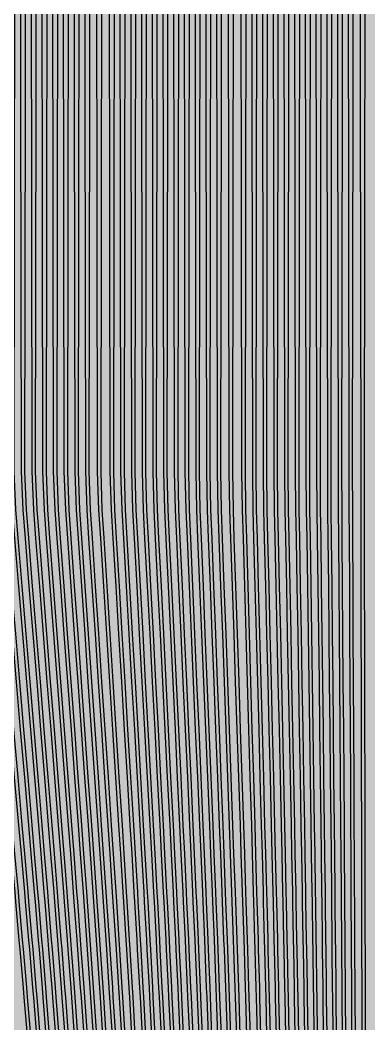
# Model space of a CAD drawing. Header units: metres. Extents: x -7220 to 10980, y -29667 to 1833.
# Drawn here: x 1653 to 1880, y -16541 to -15885 of the extents above; entities that cross this region are included whole.
import ezdxf

# ---------------------------------------------------------------- set-up
doc = ezdxf.new("R2010")
doc.units = ezdxf.units.M
doc.layers.add('Metal1', color=4, linetype='CONTINUOUS')
doc.layers.add('Polyimide', color=7, linetype='CONTINUOUS')

msp = doc.modelspace()

# ---------------------------------------------------------------- hatches: boundary and pattern name
at = {"layer": 'Polyimide'}
msp.add_hatch(color=7, dxfattribs=at).paths.add_polyline_path([(4099.45, -13861.55), (4142.64, -14152.77), (4214.18, -14438.35), (4313.36, -14715.55), (4439.24, -14981.69), (4590.59, -15234.21), (4765.97, -15470.68), (4963.68, -15688.82), (5181.82, -15886.53), (5418.29, -16061.91), (5670.81, -16213.26), (5936.95, -16339.14), (6214.15, -16438.32), (6499.73, -16509.85), (6790.95, -16553.05), (7085, -16567.5), (9980.38, -16567.5), (10058.79, -16571.35), (10136.45, -16582.87), (10212.6, -16601.95), (10286.52, -16628.4), (10357.49, -16661.96), (10424.83, -16702.32), (10487.89, -16749.09), (10546.06, -16801.81), (10598.78, -16859.98), (10645.55, -16923.04), (10685.91, -16990.38), (10719.48, -17061.35), (10745.93, -17135.27), (10765, -17211.43), (10776.52, -17289.08), (10780.38, -17367.5), (10780.38, -21957.3), (10741.61, -22012.91), (10705.97, -22070.59), (10673.58, -22130.14), (10644.53, -22191.39), (10618.92, -22254.16), (10596.82, -22318.25), (10578.3, -22383.46), (10563.41, -22449.6), (10552.21, -22516.46), (10544.72, -22583.84), (10540.97, -22651.53), (10540.97, -22719.32), (10544.72, -22787.01), (10552.21, -22854.38), (10563.41, -22921.24), (10578.3, -22987.38), (10596.82, -23052.6), (10618.92, -23116.68), (10644.53, -23179.45), (10673.58, -23240.71), (10705.97, -23300.26), (10741.61, -23357.93), (10780.38, -23413.54), (10780.38, -28667.5), (10776.52, -28745.91), (10765, -28823.57), (10745.93, -28899.73), (10719.48, -28973.65), (10685.91, -29044.62), (10645.55, -29111.96), (10598.78, -29175.01), (10546.06, -29233.19), (10487.89, -29285.91), (10424.83, -29332.68), (10357.49, -29373.04), (10286.52, -29406.6), (10212.6, -29433.05), (10136.45, -29452.13), (10058.79, -29463.65), (9980.38, -29467.5), (-6219.63, -29467.5), (-6298.04, -29463.65), (-6375.7, -29452.13), (-6451.85, -29433.05), (-6525.77, -29406.6), (-6596.74, -29373.04), (-6664.08, -29332.68), (-6727.14, -29285.91), (-6785.31, -29233.19), (-6838.03, -29175.01), (-6884.8, -29111.96), (-6925.16, -29044.62), (-6958.73, -28973.65), (-6985.18, -28899.73), (-7004.25, -28823.57), (-7015.77, -28745.91), (-7019.63, -28667.5), (-7019.63, -23426.32), (-6979.36, -23370.07), (-6942.33, -23311.63), (-6908.66, -23251.2), (-6878.45, -23188.96), (-6851.81, -23125.12), (-6828.81, -23059.88), (-6809.53, -22993.44), (-6794.04, -22926.02), (-6782.37, -22857.83), (-6774.57, -22789.09), (-6770.67, -22720.02), (-6770.67, -22650.84), (-6774.57, -22581.77), (-6782.37, -22513.03), (-6794.04, -22444.84), (-6809.53, -22377.42), (-6828.81, -22310.98), (-6851.81, -22245.74), (-6878.45, -22181.89), (-6908.66, -22119.66), (-6942.33, -22059.22), (-6979.36, -22000.79), (-7019.63, -21944.54), (-7019.63, -17367.5), (-7015.77, -17289.08), (-7004.25, -17211.43), (-6985.18, -17135.27), (-6958.73, -17061.35), (-6925.16, -16990.38), (-6884.8, -16923.04), (-6838.03, -16859.98), (-6785.31, -16801.81), (-6727.14, -16749.09), (-6664.08, -16702.32), (-6596.74, -16661.96), (-6525.77, -16628.4), (-6451.85, -16601.95), (-6375.7, -16582.87), (-6298.04, -16571.35), (-6219.63, -16567.5), (-3314, -16567.5), (-3019.95, -16553.05), (-2728.73, -16509.85), (-2443.15, -16438.32), (-2165.95, -16339.14), (-1899.81, -16213.26), (-1647.29, -16061.91), (-1410.82, -15886.53), (-1192.68, -15688.82), (-994.97, -15470.68), (-819.59, -15234.21), (-668.24, -14981.69), (-542.36, -14715.55), (-443.18, -14438.35), (-371.64, -14152.77), (-328.45, -13861.55), (-314, -13567.5), (-314, -13373.48), (-317.45, -13328.11), (-327.72, -13283.78), (-344.58, -13241.52), (-367.63, -13202.3), (-396.35, -13167.01), (-430.08, -13136.47), (-468.03, -13111.38), (-509.35, -13092.32), (-509.35, -13092.32), (-578.18, -13061.27), (-642.2, -13021.24), (-700.26, -12972.96), (-751.3, -12917.31), (-794.39, -12855.3), (-828.74, -12788.06), (-853.73, -12716.8), (-868.91, -12642.84), (-874, -12567.5), (-868.91, -12492.16), (-853.73, -12418.19), (-828.74, -12346.94), (-794.39, -12279.7), (-751.3, -12217.69), (-700.26, -12162.04), (-642.2, -12113.76), (-578.18, -12073.73), (-509.35, -12042.68), (-509.35, -12042.68), (-468.03, -12023.62), (-430.08, -11998.53), (-396.35, -11967.99), (-367.63, -11932.7), (-344.58, -11893.47), (-327.72, -11851.21), (-317.45, -11806.89), (-314, -11761.52), (-314, -11074.31), (-317.45, -11028.94), (-327.72, -10984.62), (-344.58, -10942.36), (-367.63, -10903.13), (-396.35, -10867.84), (-430.08, -10837.3), (-468.03, -10812.21), (-509.35, -10793.16), (-509.35, -10793.16), (-578.18, -10762.1), (-642.2, -10722.07), (-700.26, -10673.8), (-751.3, -10618.15), (-794.39, -10556.13), (-828.74, -10488.89), (-853.73, -10417.64), (-868.91, -10343.67), (-874, -10268.33), (-868.91, -10192.99), (-853.73, -10119.03), (-828.74, -10047.77), (-794.39, -9980.53), (-751.3, -9918.52), (-700.26, -9862.87), (-642.2, -9814.59), (-578.18, -9774.56), (-509.35, -9743.51), (-509.35, -9743.51), (-468.03, -9724.45), (-430.08, -9699.36), (-396.35, -9668.82), (-367.63, -9633.53), (-344.58, -9594.31), (-327.72, -9552.05), (-317.45, -9507.72), (-314, -9462.35), (-314, -8775.14), (-317.45, -8729.78), (-327.72, -8685.45), (-344.58, -8643.19), (-367.63, -8603.96), (-396.35, -8568.68), (-430.08, -8538.14), (-468.03, -8513.05), (-509.35, -8493.99), (-509.35, -8493.99), (-578.18, -8462.94), (-642.2, -8422.91), (-700.26, -8374.63), (-751.3, -8318.98), (-794.39, -8256.97), (-828.74, -8189.73), (-853.73, -8118.47), (-868.91, -8044.5), (-874, -7969.17), (-868.91, -7893.83), (-853.73, -7819.86), (-828.74, -7748.61), (-794.39, -7681.36), (-751.3, -7619.35), (-700.26, -7563.7), (-642.2, -7515.42), (-578.18, -7475.4), (-509.35, -7444.34), (-509.35, -7444.34), (-468.03, -7425.28), (-430.08, -7400.2), (-396.35, -7369.66), (-367.63, -7334.37), (-344.58, -7295.14), (-327.72, -7252.88), (-317.45, -7208.56), (-314, -7163.19), (-314, -6475.98), (-317.45, -6430.61), (-327.72, -6386.29), (-344.58, -6344.02), (-367.63, -6304.8), (-396.35, -6269.51), (-430.08, -6238.97), (-468.03, -6213.88), (-509.35, -6194.82), (-509.35, -6194.82), (-578.18, -6163.77), (-642.2, -6123.74), (-700.26, -6075.46), (-751.3, -6019.81), (-794.39, -5957.8), (-828.74, -5890.56), (-853.73, -5819.31), (-868.91, -5745.34), (-874, -5670), (-868.91, -5594.66), (-853.73, -5520.69), (-828.74, -5449.44), (-794.39, -5382.2), (-751.3, -5320.19), (-700.26, -5264.54), (-642.2, -5216.26), (-578.18, -5176.23), (-509.35, -5145.18), (-509.35, -5145.18), (-468.03, -5126.12), (-430.08, -5101.03), (-396.35, -5070.49), (-367.63, -5035.2), (-344.58, -4995.98), (-327.72, -4953.71), (-317.45, -4909.39), (-314, -4864.02), (-314, 380), (-314, 1532.5), (-269, 1532.5), (-268.78, 1525.63), (-268.1, 1518.79), (-266.98, 1512.02), (-265.42, 1505.32), (-263.43, 1498.75), (-261.01, 1492.32), (-258.17, 1486.06), (-254.93, 1480), (-251.3, 1474.17), (-247.3, 1468.58), (-242.94, 1463.27), (-238.25, 1458.25), (-233.23, 1453.56), (-227.92, 1449.2), (-222.33, 1445.2), (-216.5, 1441.57), (-210.44, 1438.33), (-204.18, 1435.49), (-197.75, 1433.07), (-191.18, 1431.08), (-184.48, 1429.52), (-177.71, 1428.4), (-170.87, 1427.72), (-164, 1427.5), (-157.13, 1427.72), (-150.29, 1428.4), (-143.52, 1429.52), (-136.82, 1431.08), (-130.25, 1433.07), (-123.82, 1435.49), (-117.56, 1438.33), (-111.5, 1441.57), (-105.67, 1445.2), (-100.08, 1449.2), (-94.77, 1453.56), (-89.75, 1458.25), (-85.06, 1463.27), (-80.7, 1468.58), (-76.7, 1474.17), (-73.07, 1480), (-69.83, 1486.06), (-66.99, 1492.32), (-64.57, 1498.75), (-62.58, 1505.32), (-61.02, 1512.02), (-59.9, 1518.79), (-59.22, 1525.63), (-59, 1532.5), (1786, 1532.5), (3835, 1532.5), (3835.21, 1539.04), (3835.86, 1545.55), (3836.92, 1552.01), (3838.41, 1558.38), (3840.31, 1564.64), (3842.61, 1570.77), (3845.31, 1576.73), (3848.4, 1582.5), (3851.85, 1588.06), (3855.66, 1593.38), (3859.82, 1598.43), (3864.29, 1603.21), (3869.07, 1607.68), (3874.12, 1611.84), (3879.44, 1615.65), (3885, 1619.1), (3890.77, 1622.19), (3896.73, 1624.89), (3902.86, 1627.19), (3909.12, 1629.09), (3915.49, 1630.58), (3921.95, 1631.64), (3928.46, 1632.29), (3935, 1632.5), (3941.54, 1632.29), (3948.05, 1631.64), (3954.51, 1630.58), (3960.88, 1629.09), (3967.14, 1627.19), (3973.27, 1624.89), (3979.23, 1622.19), (3985, 1619.1), (3990.56, 1615.65), (3995.88, 1611.84), (4000.93, 1607.68), (4005.71, 1603.21), (4010.18, 1598.43), (4014.34, 1593.38), (4018.15, 1588.06), (4021.6, 1582.5), (4024.69, 1576.73), (4027.39, 1570.77), (4029.69, 1564.64), (4031.59, 1558.38), (4033.08, 1552.01), (4034.14, 1545.55), (4034.79, 1539.04), (4035, 1532.5), (4085, 1532.5), (4085, 380), (4085, 330), (4085, -4864.02), (4088.45, -4909.39), (4098.72, -4953.71), (4115.58, -4995.98), (4138.63, -5035.2), (4167.35, -5070.49), (4201.08, -5101.03), (4239.03, -5126.12), (4280.35, -5145.18), (4280.35, -5145.18), (4349.18, -5176.23), (4413.2, -5216.26), (4471.26, -5264.54), (4522.3, -5320.19), (4565.39, -5382.2), (4599.74, -5449.44), (4624.73, -5520.69), (4639.91, -5594.66), (4645, -5670), (4639.91, -5745.34), (4624.73, -5819.31), (4599.74, -5890.56), (4565.39, -5957.8), (4522.3, -6019.81), (4471.26, -6075.46), (4413.2, -6123.74), (4349.18, -6163.77), (4280.35, -6194.82), (4239.03, -6213.88), (4201.08, -6238.97), (4167.35, -6269.51), (4138.63, -6304.8), (4115.58, -6344.02), (4098.72, -6386.29), (4088.45, -6430.61), (4085, -6475.98), (4085, -13567.5), (4099.45, -13861.55)])

# ---------------------------------------------------------------- linework, layer by layer
at = {"layer": 'Metal1'}
for points in [[(1657.35, -16548.35), (1655.27, -16523.36), (1654.74, -16517.11), (1652.59, -16492.12), (1652.05, -16485.88), (1649.83, -16460.89), (1649.27, -16454.64), (1647.01, -16429.64), (1645.31, -16410.9), (1642.48, -16379.66), (1639.65, -16348.42), (1636.82, -16317.18), (1633.99, -16285.94), (1631.16, -16254.69), (1628.33, -16223.45), (1626.63, -16204.69), (1625.48, -16179.6), (1624.75, -15692.12)], [(1628.25, -15692.12), (1627.52, -16179.55), (1628.63, -16204.55), (1630.33, -16223.27), (1633.16, -16254.51), (1635.99, -16285.76), (1638.82, -16317), (1641.65, -16348.24), (1644.48, -16379.48), (1647.31, -16410.72), (1649, -16429.46), (1651.26, -16454.46), (1651.82, -16460.71), (1654.04, -16485.7), (1654.58, -16491.95), (1656.73, -16516.94), (1657.26, -16523.2), (1659.34, -16548.19)], [(1663.51, -16548.35), (1661.49, -16523.36), (1660.97, -16517.11), (1658.88, -16492.12), (1658.35, -16485.87), (1656.19, -16460.88), (1655.65, -16454.63), (1653.45, -16429.64), (1651.79, -16410.9), (1649.04, -16379.66), (1646.28, -16348.42), (1643.53, -16317.17), (1640.77, -16285.93), (1638.02, -16254.69), (1635.26, -16223.45), (1633.6, -16204.69), (1632.48, -16179.6), (1631.75, -15692.12)], [(1635.25, -15692.12), (1634.52, -16179.56), (1635.6, -16204.55), (1637.25, -16223.28), (1640.01, -16254.52), (1642.76, -16285.76), (1645.52, -16317), (1648.28, -16348.24), (1651.03, -16379.48), (1653.79, -16410.72), (1655.44, -16429.47), (1657.64, -16454.46), (1658.19, -16460.71), (1660.34, -16485.7), (1660.88, -16491.95), (1662.97, -16516.95), (1663.48, -16523.2), (1665.51, -16548.19)], [(1669.68, -16548.35), (1667.71, -16523.36), (1667.21, -16517.11), (1665.17, -16492.12), (1664.66, -16485.87), (1662.56, -16460.88), (1662.02, -16454.63), (1659.88, -16429.64), (1658.28, -16410.89), (1655.59, -16379.65), (1652.91, -16348.41), (1650.23, -16317.17), (1647.55, -16285.93), (1644.87, -16254.69), (1642.19, -16223.45), (1640.57, -16204.68), (1639.48, -16179.6), (1638.75, -15692.12)], [(1642.25, -15692.12), (1641.52, -16179.56), (1642.57, -16204.56), (1644.18, -16223.28), (1646.86, -16254.52), (1649.54, -16285.76), (1652.22, -16317), (1654.9, -16348.24), (1657.59, -16379.48), (1660.27, -16410.72), (1661.88, -16429.47), (1664.02, -16454.46), (1664.55, -16460.71), (1666.65, -16485.7), (1667.17, -16491.96), (1669.2, -16516.95), (1669.7, -16523.2), (1671.67, -16548.19)], [(1675.85, -16548.35), (1673.93, -16523.36), (1673.44, -16517.11), (1671.46, -16492.12), (1670.96, -16485.87), (1668.92, -16460.88), (1668.4, -16454.63), (1666.32, -16429.64), (1664.76, -16410.89), (1662.15, -16379.65), (1659.54, -16348.41), (1656.93, -16317.17), (1654.33, -16285.93), (1651.72, -16254.69), (1649.11, -16223.45), (1647.54, -16204.68), (1646.48, -16179.6), (1645.75, -15692.12)], [(1649.25, -15692.12), (1648.52, -16179.56), (1649.54, -16204.56), (1651.1, -16223.28), (1653.71, -16254.52), (1656.32, -16285.76), (1658.93, -16317), (1661.53, -16348.24), (1664.14, -16379.49), (1666.75, -16410.73), (1668.31, -16429.47), (1670.39, -16454.46), (1670.91, -16460.72), (1672.95, -16485.71), (1673.46, -16491.96), (1675.44, -16516.95), (1675.92, -16523.2), (1677.84, -16548.19)], [(1682.01, -16548.34), (1680.15, -16523.35), (1679.68, -16517.1), (1677.75, -16492.12), (1677.27, -16485.87), (1675.28, -16460.88), (1674.78, -16454.63), (1672.76, -16429.64), (1671.24, -16410.89), (1668.7, -16379.65), (1666.17, -16348.41), (1663.64, -16317.17), (1661.1, -16285.93), (1658.57, -16254.69), (1656.04, -16223.44), (1654.52, -16204.68), (1653.48, -16179.61), (1652.75, -15692.12)], [(1656.25, -15692.12), (1655.52, -16179.56), (1656.51, -16204.56), (1658.03, -16223.28), (1660.56, -16254.52), (1663.1, -16285.76), (1665.63, -16317.01), (1668.16, -16348.25), (1670.7, -16379.49), (1673.23, -16410.73), (1674.75, -16429.47), (1676.77, -16454.47), (1677.28, -16460.72), (1679.26, -16485.71), (1679.75, -16491.96), (1681.67, -16516.95), (1682.14, -16523.2), (1684.01, -16548.2)], [(1688.18, -16548.34), (1686.37, -16523.35), (1685.91, -16517.1), (1684.04, -16492.11), (1683.57, -16485.86), (1681.64, -16460.87), (1681.16, -16454.62), (1679.19, -16429.63), (1677.72, -16410.89), (1675.26, -16379.65), (1672.8, -16348.41), (1670.34, -16317.17), (1667.88, -16285.92), (1665.42, -16254.68), (1662.96, -16223.44), (1661.49, -16204.68), (1660.48, -16179.61), (1659.75, -15692.12)], [(1663.25, -15692.12), (1662.52, -16179.57), (1663.48, -16204.56), (1664.96, -16223.29), (1667.42, -16254.53), (1669.88, -16285.77), (1672.33, -16317.01), (1674.79, -16348.25), (1677.25, -16379.49), (1679.71, -16410.73), (1681.19, -16429.48), (1683.15, -16454.47), (1683.64, -16460.72), (1685.56, -16485.71), (1686.04, -16491.96), (1687.91, -16516.95), (1688.37, -16523.21), (1690.17, -16548.2)], [(1694.34, -16548.34), (1692.59, -16523.35), (1692.15, -16517.1), (1690.33, -16492.11), (1689.87, -16485.86), (1688.01, -16460.87), (1687.53, -16454.62), (1685.63, -16429.63), (1684.2, -16410.89), (1681.81, -16379.64), (1679.43, -16348.4), (1677.04, -16317.16), (1674.66, -16285.92), (1672.27, -16254.68), (1669.89, -16223.44), (1668.46, -16204.68), (1667.48, -16179.61), (1666.75, -15692.12)], [(1670.25, -15692.12), (1669.52, -16179.57), (1670.45, -16204.56), (1671.88, -16223.29), (1674.27, -16254.53), (1676.65, -16285.77), (1679.04, -16317.01), (1681.42, -16348.25), (1683.81, -16379.49), (1686.19, -16410.73), (1687.63, -16429.48), (1689.53, -16454.47), (1690, -16460.72), (1691.87, -16485.71), (1692.33, -16491.96), (1694.14, -16516.96), (1694.59, -16523.21), (1696.34, -16548.2)], [(1700.51, -16548.34), (1698.81, -16523.35), (1698.38, -16517.1), (1696.63, -16492.11), (1696.18, -16485.86), (1694.37, -16460.87), (1693.91, -16454.62), (1692.07, -16429.63), (1690.68, -16410.88), (1688.37, -16379.64), (1686.06, -16348.4), (1683.75, -16317.16), (1681.44, -16285.92), (1679.13, -16254.68), (1676.81, -16223.44), (1675.43, -16204.67), (1674.48, -16179.61), (1673.75, -15692.12)], [(1677.25, -15692.12), (1676.52, -16179.57), (1677.42, -16204.56), (1678.81, -16223.29), (1681.12, -16254.53), (1683.43, -16285.77), (1685.74, -16317.01), (1688.05, -16348.25), (1690.36, -16379.49), (1692.68, -16410.74), (1694.06, -16429.48), (1695.91, -16454.47), (1696.36, -16460.72), (1698.17, -16485.72), (1698.62, -16491.97), (1700.38, -16516.96), (1700.81, -16523.21), (1702.51, -16548.2)], [(1706.68, -16548.33), (1705.03, -16523.34), (1704.61, -16517.1), (1702.92, -16492.11), (1702.48, -16485.86), (1700.73, -16460.87), (1700.29, -16454.62), (1698.5, -16429.63), (1697.16, -16410.88), (1694.92, -16379.64), (1692.69, -16348.4), (1690.45, -16317.16), (1688.21, -16285.92), (1685.98, -16254.68), (1683.74, -16223.44), (1682.4, -16204.67), (1681.48, -16179.61), (1680.75, -15692.12)], [(1684.25, -15692.12), (1683.52, -16179.58), (1684.39, -16204.57), (1685.73, -16223.29), (1687.97, -16254.53), (1690.21, -16285.77), (1692.45, -16317.02), (1694.68, -16348.26), (1696.92, -16379.5), (1699.16, -16410.74), (1700.5, -16429.48), (1702.28, -16454.48), (1702.73, -16460.73), (1704.48, -16485.72), (1704.91, -16491.97), (1706.61, -16516.96), (1707.03, -16523.21), (1708.67, -16548.2)], [(1712.84, -16548.33), (1711.25, -16523.34), (1710.85, -16517.09), (1709.21, -16492.1), (1708.79, -16485.85), (1707.1, -16460.86), (1706.67, -16454.62), (1704.94, -16429.62), (1703.64, -16410.88), (1701.48, -16379.64), (1699.32, -16348.4), (1697.15, -16317.16), (1694.99, -16285.91), (1692.83, -16254.67), (1690.67, -16223.43), (1689.37, -16204.67), (1688.48, -16179.61), (1687.75, -15692.12)], [(1691.25, -15692.12), (1690.52, -16179.58), (1691.36, -16204.57), (1692.66, -16223.29), (1694.82, -16254.54), (1696.99, -16285.78), (1699.15, -16317.02), (1701.31, -16348.26), (1703.48, -16379.5), (1705.64, -16410.74), (1706.94, -16429.49), (1708.66, -16454.48), (1709.09, -16460.73), (1710.78, -16485.72), (1711.2, -16491.97), (1712.84, -16516.96), (1713.25, -16523.21), (1714.84, -16548.21)], [(1719.01, -16548.33), (1717.47, -16523.34), (1717.08, -16517.09), (1715.5, -16492.1), (1715.09, -16485.85), (1713.46, -16460.86), (1713.04, -16454.61), (1711.38, -16429.62), (1710.12, -16410.88), (1708.04, -16379.64), (1705.95, -16348.39), (1703.86, -16317.15), (1701.77, -16285.91), (1699.68, -16254.67), (1697.59, -16223.43), (1696.34, -16204.67), (1695.48, -16179.62), (1694.75, -15692.12)], [(1698.25, -15692.12), (1697.52, -16179.58), (1698.33, -16204.57), (1699.59, -16223.3), (1701.68, -16254.54), (1703.76, -16285.78), (1705.85, -16317.02), (1707.94, -16348.26), (1710.03, -16379.5), (1712.12, -16410.74), (1713.37, -16429.49), (1715.04, -16454.48), (1715.45, -16460.73), (1717.09, -16485.72), (1717.49, -16491.97), (1719.08, -16516.97), (1719.47, -16523.22), (1721, -16548.21)], [(1725.61, -16548.33), (1724.15, -16523.34), (1723.78, -16517.09), (1722.27, -16492.1), (1721.89, -16485.85), (1720.33, -16460.86), (1719.94, -16454.61), (1718.35, -16429.62), (1717.16, -16410.87), (1715.17, -16379.63), (1713.19, -16348.39), (1711.2, -16317.15), (1709.21, -16285.91), (1707.23, -16254.67), (1705.24, -16223.43), (1704.05, -16204.67), (1703.23, -16179.62), (1702.5, -15692.12)], [(1706, -15692.12), (1705.27, -16179.59), (1706.04, -16204.57), (1707.23, -16223.3), (1709.22, -16254.54), (1711.21, -16285.78), (1713.2, -16317.02), (1715.18, -16348.26), (1717.17, -16379.5), (1719.16, -16410.75), (1720.35, -16429.49), (1721.93, -16454.48), (1722.33, -16460.73), (1723.88, -16485.73), (1724.27, -16491.98), (1725.78, -16516.97), (1726.15, -16523.22), (1727.61, -16548.21)], [(1732.51, -16548.32), (1731.13, -16523.33), (1730.79, -16517.08), (1729.37, -16492.09), (1729.01, -16485.85), (1727.55, -16460.85), (1727.18, -16454.61), (1725.69, -16429.61), (1724.57, -16410.87), (1722.7, -16379.63), (1720.83, -16348.39), (1718.97, -16317.15), (1717.1, -16285.91), (1715.23, -16254.66), (1713.37, -16223.42), (1712.25, -16204.66), (1711.48, -16179.62), (1710.75, -15692.12)], [(1714.25, -15692.12), (1713.52, -16179.59), (1714.25, -16204.57), (1715.36, -16223.3), (1717.23, -16254.55), (1719.1, -16285.79), (1720.96, -16317.03), (1722.83, -16348.27), (1724.7, -16379.51), (1726.56, -16410.75), (1727.68, -16429.49), (1729.17, -16454.49), (1729.54, -16460.74), (1731, -16485.73), (1731.37, -16491.98), (1732.78, -16516.97), (1733.13, -16523.22), (1734.5, -16548.21)], [(1738.67, -16548.32), (1737.35, -16523.33), (1737.02, -16517.08), (1735.66, -16492.09), (1735.31, -16485.84), (1733.91, -16460.85), (1733.55, -16454.6), (1732.12, -16429.61), (1731.05, -16410.87), (1729.26, -16379.63), (1727.46, -16348.38), (1725.67, -16317.14), (1723.88, -16285.9), (1722.09, -16254.66), (1720.29, -16223.42), (1719.22, -16204.66), (1718.48, -16179.62), (1717.75, -15692.12)], [(1721.25, -15692.12), (1720.52, -16179.59), (1721.22, -16204.58), (1722.29, -16223.31), (1724.08, -16254.55), (1725.88, -16285.79), (1727.67, -16317.03), (1729.46, -16348.27), (1731.25, -16379.51), (1733.05, -16410.75), (1734.12, -16429.5), (1735.55, -16454.49), (1735.91, -16460.74), (1737.31, -16485.73), (1737.66, -16491.98), (1739.02, -16516.97), (1739.35, -16523.22), (1740.67, -16548.22)], [(1744.84, -16548.32), (1743.57, -16523.33), (1743.25, -16517.08), (1741.95, -16492.09), (1741.62, -16485.84), (1740.27, -16460.85), (1739.93, -16454.6), (1738.56, -16429.61), (1737.53, -16410.86), (1735.81, -16379.62), (1734.09, -16348.38), (1732.37, -16317.14), (1730.66, -16285.9), (1728.94, -16254.66), (1727.22, -16223.42), (1726.19, -16204.66), (1725.48, -16179.62), (1724.75, -15692.12)], [(1728.25, -15692.12), (1727.52, -16179.59), (1728.19, -16204.58), (1729.22, -16223.31), (1730.94, -16254.55), (1732.65, -16285.79), (1734.37, -16317.03), (1736.09, -16348.27), (1737.81, -16379.51), (1739.53, -16410.75), (1740.56, -16429.5), (1741.93, -16454.49), (1742.27, -16460.74), (1743.62, -16485.73), (1743.95, -16491.98), (1745.25, -16516.98), (1745.57, -16523.23), (1746.84, -16548.22)], [(1751, -16548.32), (1749.8, -16523.33), (1749.49, -16517.08), (1748.24, -16492.09), (1747.92, -16485.84), (1746.64, -16460.85), (1746.31, -16454.6), (1745, -16429.61), (1744.01, -16410.86), (1742.37, -16379.62), (1740.72, -16348.38), (1739.08, -16317.14), (1737.43, -16285.9), (1735.79, -16254.66), (1734.15, -16223.42), (1733.16, -16204.66), (1732.48, -16179.62), (1731.75, -15692.12)], [(1735.25, -15692.12), (1734.52, -16179.6), (1735.16, -16204.58), (1736.14, -16223.31), (1737.79, -16254.55), (1739.43, -16285.79), (1741.08, -16317.03), (1742.72, -16348.27), (1744.36, -16379.52), (1746.01, -16410.76), (1746.99, -16429.5), (1748.31, -16454.49), (1748.63, -16460.74), (1749.92, -16485.74), (1750.24, -16491.99), (1751.49, -16516.98), (1751.79, -16523.23), (1753, -16548.22)], [(1757.17, -16548.32), (1756.02, -16523.32), (1755.72, -16517.08), (1754.53, -16492.08), (1754.23, -16485.84), (1753, -16460.85), (1752.69, -16454.6), (1751.43, -16429.6), (1750.49, -16410.86), (1748.92, -16379.62), (1747.35, -16348.38), (1745.78, -16317.14), (1744.21, -16285.9), (1742.64, -16254.65), (1741.07, -16223.41), (1740.13, -16204.66), (1739.48, -16179.62), (1738.75, -15692.12)], [(1742.25, -15692.12), (1741.52, -16179.6), (1742.13, -16204.58), (1743.07, -16223.31), (1744.64, -16254.55), (1746.21, -16285.8), (1747.78, -16317.04), (1749.35, -16348.28), (1750.92, -16379.52), (1752.49, -16410.76), (1753.43, -16429.5), (1754.68, -16454.5), (1755, -16460.75), (1756.23, -16485.74), (1756.53, -16491.99), (1757.72, -16516.98), (1758.01, -16523.23), (1759.17, -16548.22)], [(1763.34, -16548.31), (1762.24, -16523.32), (1761.96, -16517.07), (1760.82, -16492.08), (1760.53, -16485.83), (1759.36, -16460.84), (1759.06, -16454.59), (1757.87, -16429.6), (1756.97, -16410.86), (1755.48, -16379.62), (1753.98, -16348.38), (1752.49, -16317.13), (1750.99, -16285.89), (1749.49, -16254.65), (1748, -16223.41), (1747.1, -16204.66), (1746.48, -16179.62), (1745.75, -15692.12)], [(1749.25, -15692.12), (1748.52, -16179.6), (1749.1, -16204.58), (1749.99, -16223.32), (1751.49, -16254.56), (1752.99, -16285.8), (1754.48, -16317.04), (1755.98, -16348.28), (1757.47, -16379.52), (1758.97, -16410.76), (1759.87, -16429.51), (1761.06, -16454.5), (1761.36, -16460.75), (1762.53, -16485.74), (1762.82, -16491.99), (1763.95, -16516.98), (1764.23, -16523.23), (1765.33, -16548.23)], [(1769.5, -16548.31), (1768.46, -16523.32), (1768.19, -16517.07), (1767.11, -16492.08), (1766.84, -16485.83), (1765.72, -16460.84), (1765.44, -16454.59), (1764.31, -16429.6), (1763.45, -16410.85), (1762.03, -16379.61), (1760.61, -16348.37), (1759.19, -16317.13), (1757.77, -16285.89), (1756.34, -16254.65), (1754.92, -16223.41), (1754.07, -16204.65), (1753.48, -16179.63), (1752.75, -15692.12)], [(1756.25, -15692.12), (1755.52, -16179.6), (1756.07, -16204.59), (1756.92, -16223.32), (1758.34, -16254.56), (1759.76, -16285.8), (1761.19, -16317.04), (1762.61, -16348.28), (1764.03, -16379.52), (1765.45, -16410.76), (1766.31, -16429.51), (1767.44, -16454.5), (1767.72, -16460.75), (1768.84, -16485.74), (1769.11, -16491.99), (1770.19, -16516.99), (1770.45, -16523.24), (1771.5, -16548.23)], [(1775.67, -16548.31), (1774.68, -16523.32), (1774.43, -16517.07), (1773.4, -16492.08), (1773.14, -16485.83), (1772.09, -16460.84), (1771.82, -16454.59), (1770.74, -16429.6), (1769.94, -16410.85), (1768.59, -16379.61), (1767.24, -16348.37), (1765.89, -16317.13), (1764.54, -16285.89), (1763.2, -16254.65), (1761.85, -16223.41), (1761.04, -16204.65), (1760.48, -16179.63), (1759.75, -15692.12)], [(1763.25, -15692.12), (1762.52, -16179.6), (1763.04, -16204.59), (1763.85, -16223.32), (1765.19, -16254.56), (1766.54, -16285.8), (1767.89, -16317.04), (1769.24, -16348.28), (1770.59, -16379.53), (1771.93, -16410.77), (1772.74, -16429.51), (1773.82, -16454.5), (1774.08, -16460.75), (1775.14, -16485.75), (1775.4, -16492), (1776.42, -16516.99), (1776.68, -16523.24), (1777.67, -16548.23)], [(1781.83, -16548.31), (1780.9, -16523.31), (1780.66, -16517.07), (1779.69, -16492.08), (1779.45, -16485.83), (1778.45, -16460.84), (1778.2, -16454.59), (1777.18, -16429.59), (1776.42, -16410.85), (1775.14, -16379.61), (1773.87, -16348.37), (1772.6, -16317.13), (1771.32, -16285.89), (1770.05, -16254.65), (1768.77, -16223.4), (1768.01, -16204.65), (1767.48, -16179.63), (1766.75, -15692.12)], [(1770.25, -15692.12), (1769.52, -16179.61), (1770.01, -16204.59), (1770.77, -16223.32), (1772.05, -16254.56), (1773.32, -16285.8), (1774.59, -16317.05), (1775.87, -16348.29), (1777.14, -16379.53), (1778.41, -16410.77), (1779.18, -16429.51), (1780.19, -16454.51), (1780.45, -16460.76), (1781.45, -16485.75), (1781.69, -16492), (1782.66, -16516.99), (1782.9, -16523.24), (1783.83, -16548.23)], [(1788, -16548.3), (1787.12, -16523.31), (1786.89, -16517.06), (1785.98, -16492.07), (1785.75, -16485.82), (1784.81, -16460.83), (1784.57, -16454.58), (1783.62, -16429.59), (1782.9, -16410.85), (1781.7, -16379.61), (1780.5, -16348.37), (1779.3, -16317.12), (1778.1, -16285.88), (1776.9, -16254.64), (1775.7, -16223.4), (1774.98, -16204.65), (1774.48, -16179.63), (1773.75, -15692.12)], [(1777.25, -15692.12), (1776.52, -16179.61), (1776.98, -16204.59), (1777.7, -16223.33), (1778.9, -16254.57), (1780.1, -16285.81), (1781.3, -16317.05), (1782.5, -16348.29), (1783.7, -16379.53), (1784.9, -16410.77), (1785.62, -16429.52), (1786.57, -16454.51), (1786.81, -16460.76), (1787.75, -16485.75), (1787.98, -16492), (1788.89, -16516.99), (1789.12, -16523.24), (1790, -16548.23)], [(1794.17, -16548.3), (1793.34, -16523.31), (1793.13, -16517.06), (1792.27, -16492.07), (1792.06, -16485.82), (1791.18, -16460.83), (1790.95, -16454.58), (1790.05, -16429.59), (1789.38, -16410.85), (1788.25, -16379.6), (1787.13, -16348.36), (1786, -16317.12), (1784.88, -16285.88), (1783.75, -16254.64), (1782.63, -16223.4), (1781.95, -16204.65), (1781.48, -16179.63), (1780.75, -15692.12)], [(1784.25, -15692.12), (1783.52, -16179.61), (1783.95, -16204.59), (1784.62, -16223.33), (1785.75, -16254.57), (1786.88, -16285.81), (1788, -16317.05), (1789.13, -16348.29), (1790.25, -16379.53), (1791.38, -16410.77), (1792.05, -16429.52), (1792.95, -16454.51), (1793.17, -16460.76), (1794.06, -16485.75), (1794.27, -16492), (1795.13, -16516.99), (1795.34, -16523.24), (1796.16, -16548.24)], [(1800.77, -16548.3), (1800.02, -16523.31), (1799.83, -16517.06), (1799.05, -16492.07), (1798.85, -16485.82), (1798.05, -16460.83), (1797.85, -16454.58), (1797.03, -16429.59), (1796.42, -16410.84), (1795.39, -16379.6), (1794.37, -16348.36), (1793.34, -16317.12), (1792.32, -16285.88), (1791.3, -16254.64), (1790.27, -16223.4), (1789.66, -16204.64), (1789.23, -16179.63), (1788.5, -15692.12)], [(1792, -15692.12), (1791.27, -16179.61), (1791.66, -16204.59), (1792.27, -16223.33), (1793.3, -16254.57), (1794.32, -16285.81), (1795.34, -16317.05), (1796.37, -16348.29), (1797.39, -16379.54), (1798.41, -16410.78), (1799.03, -16429.52), (1799.84, -16454.51), (1800.05, -16460.76), (1800.85, -16485.76), (1801.05, -16492), (1801.82, -16517), (1802.02, -16523.25), (1802.77, -16548.24)], [(1807.66, -16548.3), (1807, -16523.3), (1806.83, -16517.06), (1806.15, -16492.06), (1805.97, -16485.82), (1805.26, -16460.82), (1805.08, -16454.58), (1804.36, -16429.58), (1803.82, -16410.84), (1802.92, -16379.6), (1802.02, -16348.36), (1801.11, -16317.12), (1800.21, -16285.87), (1799.31, -16254.63), (1798.4, -16223.39), (1797.86, -16204.64), (1797.48, -16179.63), (1796.75, -15692.12)], [(1800.25, -15692.12), (1799.52, -16179.61), (1799.86, -16204.6), (1800.4, -16223.33), (1801.31, -16254.58), (1802.21, -16285.82), (1803.11, -16317.06), (1804.02, -16348.3), (1804.92, -16379.54), (1805.82, -16410.78), (1806.36, -16429.53), (1807.08, -16454.52), (1807.26, -16460.77), (1807.97, -16485.76), (1808.14, -16492.01), (1808.83, -16517), (1809, -16523.25), (1809.66, -16548.24)], [(1813.83, -16548.29), (1813.22, -16523.3), (1813.07, -16517.05), (1812.44, -16492.06), (1812.28, -16485.81), (1811.63, -16460.82), (1811.46, -16454.57), (1810.8, -16429.58), (1810.3, -16410.84), (1809.47, -16379.59), (1808.65, -16348.35), (1807.82, -16317.11), (1806.99, -16285.87), (1806.16, -16254.63), (1805.33, -16223.39), (1804.83, -16204.64), (1804.48, -16179.63), (1803.75, -15692.12)], [(1807.25, -15692.12), (1806.52, -16179.62), (1806.83, -16204.6), (1807.33, -16223.34), (1808.16, -16254.58), (1808.99, -16285.82), (1809.82, -16317.06), (1810.64, -16348.3), (1811.47, -16379.54), (1812.3, -16410.78), (1812.8, -16429.53), (1813.46, -16454.52), (1813.63, -16460.77), (1814.28, -16485.76), (1814.44, -16492.01), (1815.06, -16517), (1815.22, -16523.25), (1815.83, -16548.25)], [(1820, -16548.29), (1819.44, -16523.3), (1819.3, -16517.05), (1818.73, -16492.06), (1818.58, -16485.81), (1817.99, -16460.82), (1817.84, -16454.57), (1817.24, -16429.58), (1816.78, -16410.83), (1816.03, -16379.59), (1815.28, -16348.35), (1814.52, -16317.11), (1813.77, -16285.87), (1813.01, -16254.63), (1812.26, -16223.39), (1811.8, -16204.64), (1811.48, -16179.63), (1810.75, -15692.12)], [(1814.25, -15692.12), (1813.52, -16179.62), (1813.8, -16204.6), (1814.25, -16223.34), (1815.01, -16254.58), (1815.76, -16285.82), (1816.52, -16317.06), (1817.27, -16348.3), (1818.03, -16379.54), (1818.78, -16410.79), (1819.24, -16429.53), (1819.84, -16454.52), (1819.99, -16460.77), (1820.58, -16485.76), (1820.73, -16492.01), (1821.3, -16517.01), (1821.44, -16523.25), (1822, -16548.25)], [(1826.16, -16548.29), (1825.66, -16523.3), (1825.53, -16517.05), (1825.02, -16492.06), (1824.89, -16485.81), (1824.35, -16460.82), (1824.22, -16454.57), (1823.67, -16429.58), (1823.27, -16410.83), (1822.59, -16379.59), (1821.9, -16348.35), (1821.22, -16317.11), (1820.54, -16285.87), (1819.86, -16254.63), (1819.18, -16223.39), (1818.77, -16204.64), (1818.48, -16179.63), (1817.75, -15692.12)], [(1821.25, -15692.12), (1820.52, -16179.62), (1820.77, -16204.6), (1821.18, -16223.34), (1821.86, -16254.58), (1822.54, -16285.82), (1823.22, -16317.06), (1823.9, -16348.31), (1824.58, -16379.55), (1825.27, -16410.79), (1825.67, -16429.53), (1826.22, -16454.52), (1826.35, -16460.77), (1826.89, -16485.77), (1827.02, -16492.01), (1827.53, -16517.01), (1827.66, -16523.26), (1828.16, -16548.25)], [(1832.33, -16548.29), (1831.88, -16523.29), (1831.77, -16517.05), (1831.31, -16492.05), (1831.19, -16485.81), (1830.72, -16460.81), (1830.6, -16454.57), (1830.11, -16429.57), (1829.75, -16410.83), (1829.14, -16379.59), (1828.53, -16348.35), (1827.93, -16317.11), (1827.32, -16285.87), (1826.71, -16254.62), (1826.11, -16223.38), (1825.74, -16204.63), (1825.48, -16179.63), (1824.75, -15692.12)], [(1828.25, -15692.12), (1827.52, -16179.62), (1827.74, -16204.6), (1828.11, -16223.34), (1828.71, -16254.59), (1829.32, -16285.83), (1829.93, -16317.07), (1830.53, -16348.31), (1831.14, -16379.55), (1831.75, -16410.79), (1832.11, -16429.53), (1832.59, -16454.53), (1832.72, -16460.78), (1833.19, -16485.77), (1833.31, -16492.02), (1833.77, -16517.01), (1833.88, -16523.26), (1834.33, -16548.25)], [(1838.49, -16548.28), (1838.1, -16523.29), (1838, -16517.04), (1837.6, -16492.05), (1837.5, -16485.8), (1837.08, -16460.81), (1836.97, -16454.56), (1836.55, -16429.57), (1836.23, -16410.83), (1835.7, -16379.59), (1835.16, -16348.34), (1834.63, -16317.1), (1834.1, -16285.86), (1833.57, -16254.62), (1833.03, -16223.38), (1832.71, -16204.63), (1832.48, -16179.63), (1831.75, -15692.12)], [(1835.25, -15692.12), (1834.52, -16179.62), (1834.71, -16204.61), (1835.03, -16223.35), (1835.57, -16254.59), (1836.1, -16285.83), (1836.63, -16317.07), (1837.16, -16348.31), (1837.7, -16379.55), (1838.23, -16410.79), (1838.55, -16429.54), (1838.97, -16454.53), (1839.08, -16460.78), (1839.5, -16485.77), (1839.6, -16492.02), (1840, -16517.01), (1840.1, -16523.26), (1840.49, -16548.25)], [(1844.66, -16548.28), (1844.32, -16523.29), (1844.24, -16517.04), (1843.89, -16492.05), (1843.8, -16485.8), (1843.44, -16460.81), (1843.35, -16454.56), (1842.98, -16429.57), (1842.71, -16410.82), (1842.25, -16379.58), (1841.79, -16348.34), (1841.33, -16317.1), (1840.88, -16285.86), (1840.42, -16254.62), (1839.96, -16223.38), (1839.68, -16204.63), (1839.48, -16179.63), (1838.75, -15692.12)], [(1842.25, -15692.12), (1841.52, -16179.62), (1841.68, -16204.61), (1841.96, -16223.35), (1842.42, -16254.59), (1842.88, -16285.83), (1843.33, -16317.07), (1843.79, -16348.31), (1844.25, -16379.55), (1844.71, -16410.79), (1844.98, -16429.54), (1845.35, -16454.53), (1845.44, -16460.78), (1845.8, -16485.77), (1845.89, -16492.02), (1846.24, -16517.01), (1846.32, -16523.26), (1846.66, -16548.26)], [(1850.83, -16548.28), (1850.54, -16523.29), (1850.47, -16517.04), (1850.18, -16492.05), (1850.11, -16485.8), (1849.8, -16460.81), (1849.73, -16454.56), (1849.42, -16429.57), (1849.19, -16410.82), (1848.81, -16379.58), (1848.42, -16348.34), (1848.04, -16317.1), (1847.65, -16285.86), (1847.27, -16254.62), (1846.88, -16223.38), (1846.65, -16204.63), (1846.48, -16179.63), (1845.75, -15692.12)], [(1849.25, -15692.12), (1848.52, -16179.62), (1848.65, -16204.61), (1848.88, -16223.35), (1849.27, -16254.59), (1849.65, -16285.83), (1850.04, -16317.07), (1850.42, -16348.32), (1850.81, -16379.56), (1851.19, -16410.8), (1851.42, -16429.54), (1851.73, -16454.53), (1851.8, -16460.78), (1852.11, -16485.78), (1852.18, -16492.02), (1852.47, -16517.02), (1852.54, -16523.27), (1852.83, -16548.26)], [(1856.99, -16548.28), (1856.76, -16523.29), (1856.71, -16517.04), (1856.47, -16492.05), (1856.41, -16485.8), (1856.17, -16460.8), (1856.11, -16454.56), (1855.86, -16429.56), (1855.67, -16410.82), (1855.36, -16379.58), (1855.05, -16348.34), (1854.74, -16317.1), (1854.43, -16285.86), (1854.12, -16254.61), (1853.81, -16223.37), (1853.62, -16204.63), (1853.48, -16179.63), (1852.75, -15692.12)], [(1856.25, -15692.12), (1855.52, -16179.62), (1855.62, -16204.61), (1855.81, -16223.35), (1856.12, -16254.59), (1856.43, -16285.84), (1856.74, -16317.08), (1857.05, -16348.32), (1857.36, -16379.56), (1857.67, -16410.8), (1857.86, -16429.54), (1858.11, -16454.54), (1858.17, -16460.78), (1858.41, -16485.78), (1858.47, -16492.03), (1858.71, -16517.02), (1858.76, -16523.27), (1858.99, -16548.26)], [(1863.16, -16548.28), (1862.98, -16523.28), (1862.94, -16517.04), (1862.76, -16492.04), (1862.72, -16485.79), (1862.53, -16460.8), (1862.48, -16454.55), (1862.3, -16429.56), (1862.15, -16410.82), (1861.92, -16379.58), (1861.68, -16348.34), (1861.44, -16317.09), (1861.21, -16285.85), (1860.97, -16254.61), (1860.74, -16223.37), (1860.59, -16204.62), (1860.48, -16179.63), (1859.75, -15692.12)], [(1863.25, -15692.12), (1862.52, -16179.62), (1862.59, -16204.61), (1862.74, -16223.36), (1862.97, -16254.6), (1863.21, -16285.84), (1863.44, -16317.08), (1863.68, -16348.32), (1863.92, -16379.56), (1864.15, -16410.8), (1864.3, -16429.55), (1864.48, -16454.54), (1864.53, -16460.79), (1864.72, -16485.78), (1864.76, -16492.03), (1864.94, -16517.02), (1864.98, -16523.27), (1865.16, -16548.26)], [(1869.32, -16548.27), (1869.21, -16523.28), (1869.17, -16517.03), (1869.05, -16492.04), (1869.02, -16485.79), (1868.89, -16460.8), (1868.86, -16454.55), (1868.73, -16429.56), (1868.63, -16410.81), (1868.47, -16379.57), (1868.31, -16348.33), (1868.15, -16317.09), (1867.99, -16285.85), (1867.82, -16254.61), (1867.66, -16223.37), (1867.56, -16204.62), (1867.48, -16179.63), (1866.75, -15692.12)], [(1870.25, -15692.12), (1869.52, -16179.63), (1869.56, -16204.62), (1869.66, -16223.36), (1869.82, -16254.6), (1869.99, -16285.84), (1870.15, -16317.08), (1870.31, -16348.32), (1870.47, -16379.56), (1870.63, -16410.8), (1870.73, -16429.55), (1870.86, -16454.54), (1870.89, -16460.79), (1871.02, -16485.78), (1871.05, -16492.03), (1871.17, -16517.02), (1871.21, -16523.27), (1871.32, -16548.26)], [(1875.93, -16548.27), (1875.88, -16523.28), (1875.87, -16517.03), (1875.83, -16492.04), (1875.81, -16485.79), (1875.77, -16460.8), (1875.76, -16454.55), (1875.71, -16429.56), (1875.67, -16410.81), (1875.61, -16379.57), (1875.55, -16348.33), (1875.49, -16317.09), (1875.43, -16285.85), (1875.37, -16254.61), (1875.31, -16223.37), (1875.27, -16204.62), (1875.23, -16179.63), (1874.5, -15692.12)], [(1878, -15692.12), (1877.27, -16179.63), (1877.27, -16204.62), (1877.31, -16223.36), (1877.37, -16254.6), (1877.43, -16285.84), (1877.49, -16317.08), (1877.55, -16348.33), (1877.61, -16379.57), (1877.67, -16410.81), (1877.71, -16429.55), (1877.76, -16454.54), (1877.77, -16460.79), (1877.81, -16485.79), (1877.83, -16492.03), (1877.87, -16517.03), (1877.88, -16523.27), (1877.93, -16548.27)]]:
    msp.add_lwpolyline(points, dxfattribs=at)

doc.saveas('drawing.dxf')
